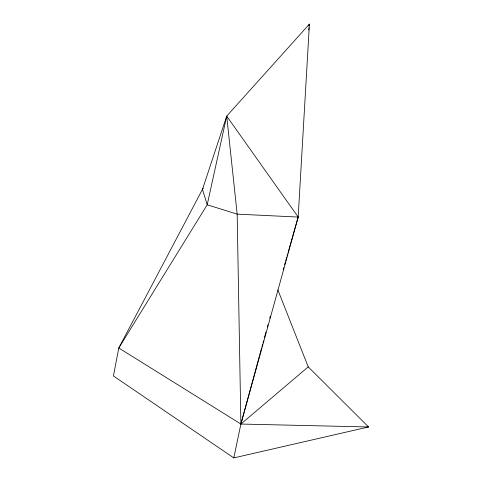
<?xml version="1.0" encoding="UTF-8"?>
<svg xmlns="http://www.w3.org/2000/svg" width="482" height="482" viewBox="0 0 482 482"><rect width="100%" height="100%" fill="white"/><g stroke="black" fill="none" stroke-linecap="round" stroke-linejoin="round"><path stroke-width="0.72" d="M233.8 457.9L240.892 424.046L298.177 217.063L309.42 24.1L226.715 116.108L202.476 189.36L118.789 347.98L113.445 375.978L233.8 457.9L368.555 426.968L308.233 366.88L277.879 289.977M308.709 30.059L308.974 27.823M309.245 25.588L309.42 24.1L308.197 25.992M288.091 252.448L298.177 217.063L226.715 116.108L207.2 204.796L118.789 347.98L240.892 424.046L368.555 426.968L367.224 426.263M308.233 366.88L240.892 424.046L259.244 356.662M259.641 355.21L261.618 347.968M262.009 346.516L262.6 344.347M262.997 342.895L263.588 340.72M264.377 337.822L265.956 332.026M267.341 326.953L267.932 324.784M269.709 318.259L270.3 316.09M283.157 269.781L283.771 267.612M284.597 264.726L285.211 262.557M285.627 261.117L286.651 257.502M287.067 256.062L287.682 253.893M203.29 188.101L202.476 189.36L207.2 204.796L237.168 214.135L298.177 217.063M226.715 116.108L237.168 214.135L240.892 424.046"/></g></svg>
